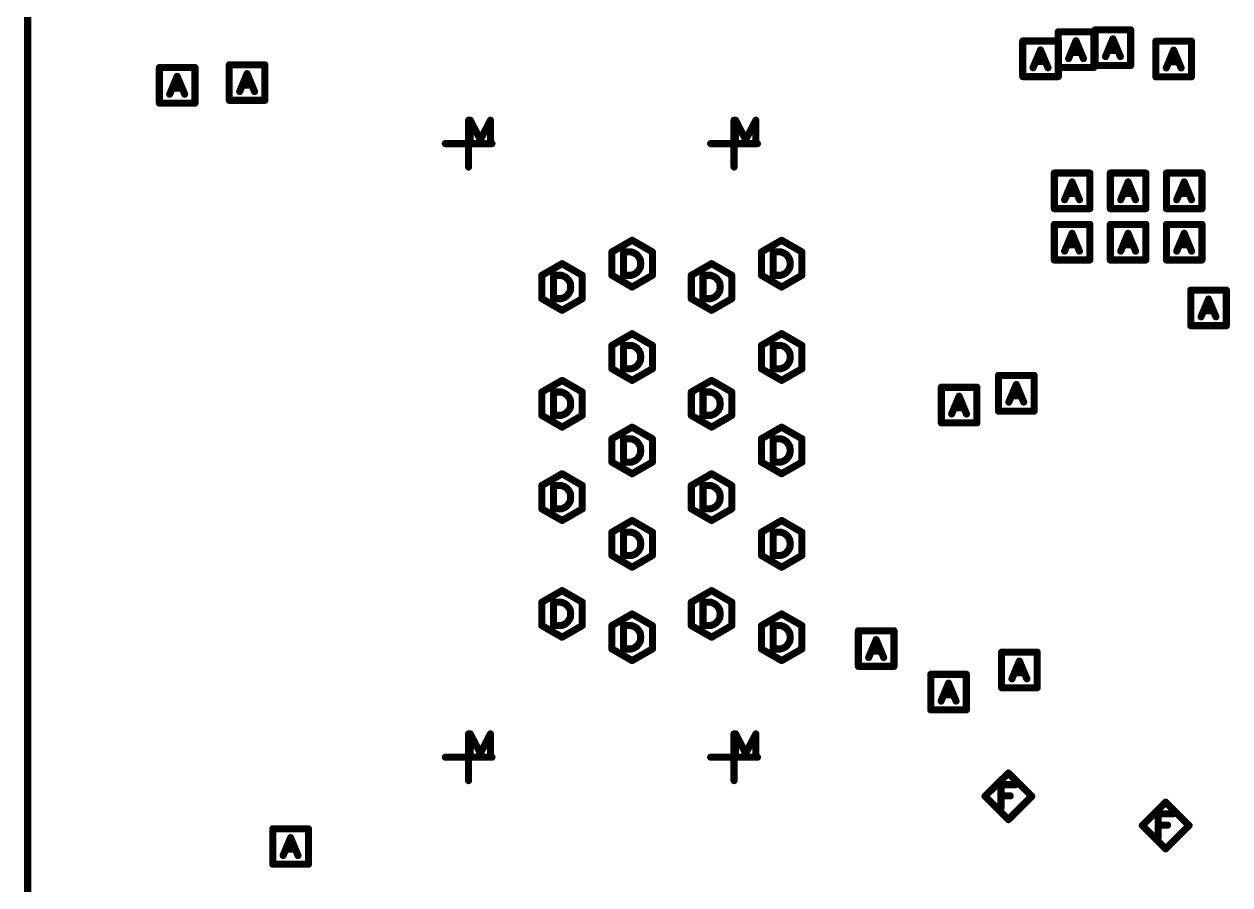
# Model space of a CAD drawing. Extents: x -14.2 to 19.9, y -5.2 to 16.9.
# Drawn here: x -0.003 to 1.013, y 2.695 to 3.421 of the extents above; entities that cross this region are included whole.
import ezdxf

# ---------------------------------------------------------------- set-up
doc = ezdxf.new("R2010")
doc.units = 0
doc.layers.get('0').update_dxf_attribs({"linetype": 'CONTINUOUS'})
doc.layers.add('FAB', color=2, linetype='CONTINUOUS')

# ---------------------------------------------------------------- blocks, each defined once
blk = doc.blocks.new('ROUND_1')
at = {"const_width": 0.003}
blk.add_lwpolyline([(-0.0015, 0, 1), (0.0015, 0, 1)], format="xyb", close=True, dxfattribs=at)

msp = doc.modelspace()

# ---------------------------------------------------------------- linework, layer by layer
at = {"layer": 'FAB', "const_width": 0.006}
for points in [[(0, 5.63), (0, 0)], [(0.8685, 3.3844), (0.8685, 3.4144)], [(0.8685, 3.4144), (0.8985, 3.4144)], [(0.8985, 3.4144), (0.8985, 3.3844)], [(0.8996, 3.3861), (0.8996, 3.4161)], [(0.8996, 3.4161), (0.9296, 3.4161)], [(0.9296, 3.4161), (0.9296, 3.3861)], [(0.8386, 3.3767), (0.8386, 3.4067)], [(0.8386, 3.4067), (0.8686, 3.4067)], [(0.8686, 3.4067), (0.8686, 3.3767)], [(0.8773, 3.3919), (0.8835, 3.4069)], [(0.8835, 3.4069), (0.8898, 3.3919)], [(0.9084, 3.3936), (0.9146, 3.4086)], [(0.9146, 3.4086), (0.9209, 3.3936)], [(0.9508, 3.3765), (0.9508, 3.4066)], [(0.9508, 3.4066), (0.9808, 3.4066)], [(0.9808, 3.4066), (0.9808, 3.3765)], [(0.8473, 3.3842), (0.8536, 3.3992)], [(0.8536, 3.3992), (0.8599, 3.3842)], [(0.8875, 3.3971), (0.8795, 3.3971)], [(0.9186, 3.3988), (0.9106, 3.3988)], [(0.9596, 3.384), (0.9658, 3.399)], [(0.9658, 3.399), (0.9721, 3.384)], [(0.111, 3.3544), (0.111, 3.3843)], [(0.111, 3.3843), (0.141, 3.3843)], [(0.141, 3.3843), (0.141, 3.3544)], [(0.1699, 3.3567), (0.1699, 3.3866)], [(0.1699, 3.3866), (0.1999, 3.3866)], [(0.1999, 3.3866), (0.1999, 3.3567)], [(0.8576, 3.3895), (0.8496, 3.3895)], [(0.8985, 3.3844), (0.8685, 3.3844)], [(0.9296, 3.3861), (0.8996, 3.3861)], [(0.9698, 3.3893), (0.9618, 3.3893)], [(0.1197, 3.3619), (0.126, 3.3769)], [(0.126, 3.3769), (0.1323, 3.3619)], [(0.1787, 3.3641), (0.1849, 3.3792)], [(0.1849, 3.3792), (0.1912, 3.3641)], [(0.8686, 3.3767), (0.8386, 3.3767)], [(0.9808, 3.3765), (0.9508, 3.3765)], [(0.13, 3.3671), (0.122, 3.3671)], [(0.1889, 3.3694), (0.1809, 3.3694)], [(0.141, 3.3544), (0.111, 3.3544)], [(0.1999, 3.3567), (0.1699, 3.3567)], [(0.3716, 3.3005), (0.3716, 3.3399)], [(0.373, 3.3202), (0.373, 3.3399)], [(0.373, 3.3399), (0.3815, 3.3235)], [(0.3815, 3.3235), (0.39, 3.3399)], [(0.39, 3.3399), (0.39, 3.3202)], [(0.5953, 3.3005), (0.5953, 3.3399)], [(0.5966, 3.3202), (0.5966, 3.3399)], [(0.5966, 3.3399), (0.6051, 3.3235)], [(0.6051, 3.3235), (0.6137, 3.3399)], [(0.6137, 3.3399), (0.6137, 3.3202)], [(0.352, 3.3202), (0.3913, 3.3202)], [(0.5756, 3.3202), (0.615, 3.3202)], [(0.8652, 3.2654), (0.8652, 3.2954)], [(0.8652, 3.2954), (0.8952, 3.2954)], [(0.8952, 3.2954), (0.8952, 3.2654)], [(0.9124, 3.2654), (0.9124, 3.2954)], [(0.9124, 3.2954), (0.9424, 3.2954)], [(0.9424, 3.2954), (0.9424, 3.2654)], [(0.9597, 3.2654), (0.9597, 3.2954)], [(0.9597, 3.2954), (0.9897, 3.2954)], [(0.9897, 3.2954), (0.9897, 3.2654)], [(0.8739, 3.2729), (0.8802, 3.2879)], [(0.8802, 3.2879), (0.8864, 3.2729)], [(0.9212, 3.2729), (0.9274, 3.2879)], [(0.9274, 3.2879), (0.9337, 3.2729)], [(0.9684, 3.2729), (0.9747, 3.2879)], [(0.9747, 3.2879), (0.9809, 3.2729)], [(0.8842, 3.2782), (0.8762, 3.2782)], [(0.9314, 3.2782), (0.9234, 3.2782)], [(0.9787, 3.2782), (0.9707, 3.2782)], [(0.8952, 3.2654), (0.8652, 3.2654)], [(0.9424, 3.2654), (0.9124, 3.2654)], [(0.9897, 3.2654), (0.9597, 3.2654)], [(0.8652, 3.2221), (0.8652, 3.2521)], [(0.8652, 3.2521), (0.8952, 3.2521)], [(0.8952, 3.2521), (0.8952, 3.2221)], [(0.9124, 3.2221), (0.9124, 3.2521)], [(0.9124, 3.2521), (0.9424, 3.2521)], [(0.9424, 3.2521), (0.9424, 3.2221)], [(0.9597, 3.2221), (0.9597, 3.2521)], [(0.9597, 3.2521), (0.9897, 3.2521)], [(0.9897, 3.2521), (0.9897, 3.2221)], [(0.4924, 3.2289), (0.5094, 3.2387)], [(0.5094, 3.2387), (0.5265, 3.2289)], [(0.6184, 3.2289), (0.6354, 3.2387)], [(0.6354, 3.2387), (0.6525, 3.2289)], [(0.8739, 3.2296), (0.8802, 3.2446)], [(0.8802, 3.2446), (0.8864, 3.2296)], [(0.9212, 3.2296), (0.9274, 3.2446)], [(0.9274, 3.2446), (0.9337, 3.2296)], [(0.9684, 3.2296), (0.9747, 3.2446)], [(0.9747, 3.2446), (0.9809, 3.2296)], [(0.4924, 3.2092), (0.4924, 3.2289)], [(0.5022, 3.2092), (0.5022, 3.2289)], [(0.5022, 3.2289), (0.5088, 3.2289)], [(0.5088, 3.2289), (0.5114, 3.2279)], [(0.5265, 3.2289), (0.5265, 3.2092)], [(0.6184, 3.2092), (0.6184, 3.2289)], [(0.6282, 3.2092), (0.6282, 3.2289)], [(0.6282, 3.2289), (0.6348, 3.2289)], [(0.6348, 3.2289), (0.6374, 3.2279)], [(0.6525, 3.2289), (0.6525, 3.2092)], [(0.8842, 3.2349), (0.8762, 3.2349)], [(0.9314, 3.2349), (0.9234, 3.2349)], [(0.9787, 3.2349), (0.9707, 3.2349)], [(0.4333, 3.2092), (0.4504, 3.219)], [(0.4504, 3.219), (0.4674, 3.2092)], [(0.5114, 3.2279), (0.5134, 3.2266)], [(0.5134, 3.2266), (0.515, 3.2246)], [(0.515, 3.2246), (0.5163, 3.2223)], [(0.5163, 3.2223), (0.5167, 3.219)], [(0.5167, 3.219), (0.5163, 3.2158)], [(0.5593, 3.2092), (0.5764, 3.219)], [(0.5764, 3.219), (0.5934, 3.2092)], [(0.6374, 3.2279), (0.6394, 3.2266)], [(0.6394, 3.2266), (0.641, 3.2246)], [(0.641, 3.2246), (0.6423, 3.2223)], [(0.6423, 3.2223), (0.6427, 3.219)], [(0.6427, 3.219), (0.6423, 3.2158)], [(0.8952, 3.2221), (0.8652, 3.2221)], [(0.9424, 3.2221), (0.9124, 3.2221)], [(0.9897, 3.2221), (0.9597, 3.2221)], [(0.4333, 3.1895), (0.4333, 3.2092)], [(0.4432, 3.1895), (0.4432, 3.2092)], [(0.4432, 3.2092), (0.4497, 3.2092)], [(0.4497, 3.2092), (0.4524, 3.2082)], [(0.4524, 3.2082), (0.4543, 3.2069)], [(0.4674, 3.2092), (0.4674, 3.1895)], [(0.5094, 3.1993), (0.4924, 3.2092)], [(0.5088, 3.2092), (0.5022, 3.2092)], [(0.5114, 3.2102), (0.5088, 3.2092)], [(0.5265, 3.2092), (0.5094, 3.1993)], [(0.5134, 3.2115), (0.5114, 3.2102)], [(0.515, 3.2135), (0.5134, 3.2115)], [(0.5163, 3.2158), (0.515, 3.2135)], [(0.5593, 3.1895), (0.5593, 3.2092)], [(0.5691, 3.1895), (0.5691, 3.2092)], [(0.5691, 3.2092), (0.5757, 3.2092)], [(0.5757, 3.2092), (0.5783, 3.2082)], [(0.5783, 3.2082), (0.5803, 3.2069)], [(0.5934, 3.2092), (0.5934, 3.1895)], [(0.6354, 3.1993), (0.6184, 3.2092)], [(0.6348, 3.2092), (0.6282, 3.2092)], [(0.6374, 3.2102), (0.6348, 3.2092)], [(0.6525, 3.2092), (0.6354, 3.1993)], [(0.6394, 3.2115), (0.6374, 3.2102)], [(0.641, 3.2135), (0.6394, 3.2115)], [(0.6423, 3.2158), (0.641, 3.2135)], [(0.4543, 3.2069), (0.456, 3.2049)], [(0.456, 3.2049), (0.4573, 3.2026)], [(0.4573, 3.2026), (0.4576, 3.1993)], [(0.4576, 3.1993), (0.4573, 3.1961)], [(0.5803, 3.2069), (0.582, 3.2049)], [(0.582, 3.2049), (0.5833, 3.2026)], [(0.5833, 3.2026), (0.5836, 3.1993)], [(0.5836, 3.1993), (0.5833, 3.1961)], [(0.4504, 3.1797), (0.4333, 3.1895)], [(0.4497, 3.1895), (0.4432, 3.1895)], [(0.4524, 3.1905), (0.4497, 3.1895)], [(0.4674, 3.1895), (0.4504, 3.1797)], [(0.4543, 3.1918), (0.4524, 3.1905)], [(0.456, 3.1938), (0.4543, 3.1918)], [(0.4573, 3.1961), (0.456, 3.1938)], [(0.5764, 3.1797), (0.5593, 3.1895)], [(0.5757, 3.1895), (0.5691, 3.1895)], [(0.5783, 3.1905), (0.5757, 3.1895)], [(0.5934, 3.1895), (0.5764, 3.1797)], [(0.5803, 3.1918), (0.5783, 3.1905)], [(0.582, 3.1938), (0.5803, 3.1918)], [(0.5833, 3.1961), (0.582, 3.1938)], [(0.9802, 3.1667), (0.9802, 3.1967)], [(0.9802, 3.1967), (1.0102, 3.1967)], [(0.9889, 3.1742), (0.9952, 3.1892)], [(0.9952, 3.1892), (1.0014, 3.1742)], [(1.0102, 3.1967), (1.0102, 3.1667)], [(0.9992, 3.1794), (0.9912, 3.1794)], [(0.4924, 3.1501), (0.5094, 3.16)], [(0.5094, 3.16), (0.5265, 3.1501)], [(0.6184, 3.1501), (0.6354, 3.16)], [(0.6354, 3.16), (0.6525, 3.1501)], [(1.0102, 3.1667), (0.9802, 3.1667)], [(0.4924, 3.1304), (0.4924, 3.1501)], [(0.5022, 3.1304), (0.5022, 3.1501)], [(0.5022, 3.1501), (0.5088, 3.1501)], [(0.5088, 3.1501), (0.5114, 3.1492)], [(0.5114, 3.1492), (0.5134, 3.1478)], [(0.5134, 3.1478), (0.515, 3.1459)], [(0.5265, 3.1501), (0.5265, 3.1304)], [(0.6184, 3.1304), (0.6184, 3.1501)], [(0.6282, 3.1304), (0.6282, 3.1501)], [(0.6282, 3.1501), (0.6348, 3.1501)], [(0.6348, 3.1501), (0.6374, 3.1492)], [(0.6374, 3.1492), (0.6394, 3.1478)], [(0.6394, 3.1478), (0.641, 3.1459)], [(0.6525, 3.1501), (0.6525, 3.1304)], [(0.515, 3.1459), (0.5163, 3.1436)], [(0.5163, 3.1436), (0.5167, 3.1403)], [(0.5167, 3.1403), (0.5163, 3.137)], [(0.641, 3.1459), (0.6423, 3.1436)], [(0.6423, 3.1436), (0.6427, 3.1403)], [(0.6427, 3.1403), (0.6423, 3.137)], [(0.5094, 3.1206), (0.4924, 3.1304)], [(0.5088, 3.1304), (0.5022, 3.1304)], [(0.5114, 3.1314), (0.5088, 3.1304)], [(0.5265, 3.1304), (0.5094, 3.1206)], [(0.5134, 3.1327), (0.5114, 3.1314)], [(0.515, 3.1347), (0.5134, 3.1327)], [(0.5163, 3.137), (0.515, 3.1347)], [(0.6354, 3.1206), (0.6184, 3.1304)], [(0.6348, 3.1304), (0.6282, 3.1304)], [(0.6374, 3.1314), (0.6348, 3.1304)], [(0.6525, 3.1304), (0.6354, 3.1206)], [(0.6394, 3.1327), (0.6374, 3.1314)], [(0.641, 3.1347), (0.6394, 3.1327)], [(0.6423, 3.137), (0.641, 3.1347)], [(0.4333, 3.1108), (0.4504, 3.1206)], [(0.4504, 3.1206), (0.4674, 3.1108)], [(0.5593, 3.1108), (0.5764, 3.1206)], [(0.5764, 3.1206), (0.5934, 3.1108)], [(0.8182, 3.0947), (0.8182, 3.1248)], [(0.8182, 3.1248), (0.8482, 3.1248)], [(0.8269, 3.1023), (0.8332, 3.1172)], [(0.8332, 3.1172), (0.8394, 3.1023)], [(0.8482, 3.1248), (0.8482, 3.0947)], [(0.4333, 3.0911), (0.4333, 3.1108)], [(0.4432, 3.0911), (0.4432, 3.1108)], [(0.4432, 3.1108), (0.4497, 3.1108)], [(0.4497, 3.1108), (0.4524, 3.1098)], [(0.4524, 3.1098), (0.4543, 3.1085)], [(0.4543, 3.1085), (0.456, 3.1065)], [(0.4674, 3.1108), (0.4674, 3.0911)], [(0.5593, 3.0911), (0.5593, 3.1108)], [(0.5691, 3.0911), (0.5691, 3.1108)], [(0.5691, 3.1108), (0.5757, 3.1108)], [(0.5757, 3.1108), (0.5783, 3.1098)], [(0.5783, 3.1098), (0.5803, 3.1085)], [(0.5803, 3.1085), (0.582, 3.1065)], [(0.5934, 3.1108), (0.5934, 3.0911)], [(0.77, 3.0848), (0.77, 3.1148)], [(0.77, 3.1148), (0.8, 3.1148)], [(0.7787, 3.0923), (0.785, 3.1073)], [(0.785, 3.1073), (0.7912, 3.0923)], [(0.8, 3.1148), (0.8, 3.0848)], [(0.8372, 3.1075), (0.8292, 3.1075)], [(0.456, 3.1065), (0.4573, 3.1042)], [(0.4573, 3.0976), (0.456, 3.0953)], [(0.4573, 3.1042), (0.4576, 3.1009)], [(0.4576, 3.1009), (0.4573, 3.0976)], [(0.582, 3.1065), (0.5833, 3.1042)], [(0.5833, 3.0976), (0.582, 3.0953)], [(0.5833, 3.1042), (0.5836, 3.1009)], [(0.5836, 3.1009), (0.5833, 3.0976)], [(0.789, 3.0976), (0.781, 3.0976)], [(0.4504, 3.0812), (0.4333, 3.0911)], [(0.4497, 3.0911), (0.4432, 3.0911)], [(0.4524, 3.0921), (0.4497, 3.0911)], [(0.4674, 3.0911), (0.4504, 3.0812)], [(0.4543, 3.0934), (0.4524, 3.0921)], [(0.456, 3.0953), (0.4543, 3.0934)], [(0.5764, 3.0812), (0.5593, 3.0911)], [(0.5757, 3.0911), (0.5691, 3.0911)], [(0.5783, 3.0921), (0.5757, 3.0911)], [(0.5934, 3.0911), (0.5764, 3.0812)], [(0.5803, 3.0934), (0.5783, 3.0921)], [(0.582, 3.0953), (0.5803, 3.0934)], [(0.8482, 3.0947), (0.8182, 3.0947)], [(0.4924, 3.0714), (0.5094, 3.0812)], [(0.5094, 3.0812), (0.5265, 3.0714)], [(0.6184, 3.0714), (0.6354, 3.0812)], [(0.6354, 3.0812), (0.6525, 3.0714)], [(0.8, 3.0848), (0.77, 3.0848)], [(0.4924, 3.0517), (0.4924, 3.0714)], [(0.5022, 3.0517), (0.5022, 3.0714)], [(0.5022, 3.0714), (0.5088, 3.0714)], [(0.5088, 3.0714), (0.5114, 3.0704)], [(0.5114, 3.0704), (0.5134, 3.0691)], [(0.5134, 3.0691), (0.515, 3.0671)], [(0.515, 3.0671), (0.5163, 3.0648)], [(0.5265, 3.0714), (0.5265, 3.0517)], [(0.6184, 3.0517), (0.6184, 3.0714)], [(0.6282, 3.0517), (0.6282, 3.0714)], [(0.6282, 3.0714), (0.6348, 3.0714)], [(0.6348, 3.0714), (0.6374, 3.0704)], [(0.6374, 3.0704), (0.6394, 3.0691)], [(0.6394, 3.0691), (0.641, 3.0671)], [(0.641, 3.0671), (0.6423, 3.0648)], [(0.6525, 3.0714), (0.6525, 3.0517)], [(0.515, 3.056), (0.5134, 3.054)], [(0.5163, 3.0583), (0.515, 3.056)], [(0.5163, 3.0648), (0.5167, 3.0615)], [(0.5167, 3.0615), (0.5163, 3.0583)], [(0.641, 3.056), (0.6394, 3.054)], [(0.6423, 3.0583), (0.641, 3.056)], [(0.6423, 3.0648), (0.6427, 3.0615)], [(0.6427, 3.0615), (0.6423, 3.0583)], [(0.5094, 3.0419), (0.4924, 3.0517)], [(0.5088, 3.0517), (0.5022, 3.0517)], [(0.5114, 3.0527), (0.5088, 3.0517)], [(0.5265, 3.0517), (0.5094, 3.0419)], [(0.5134, 3.054), (0.5114, 3.0527)], [(0.6354, 3.0419), (0.6184, 3.0517)], [(0.6348, 3.0517), (0.6282, 3.0517)], [(0.6374, 3.0527), (0.6348, 3.0517)], [(0.6525, 3.0517), (0.6354, 3.0419)], [(0.6394, 3.054), (0.6374, 3.0527)], [(0.4333, 3.032), (0.4504, 3.0419)], [(0.4504, 3.0419), (0.4674, 3.032)], [(0.5593, 3.032), (0.5764, 3.0419)], [(0.5764, 3.0419), (0.5934, 3.032)], [(0.4333, 3.0123), (0.4333, 3.032)], [(0.4432, 3.0123), (0.4432, 3.032)], [(0.4432, 3.032), (0.4497, 3.032)], [(0.4497, 3.032), (0.4524, 3.031)], [(0.4524, 3.031), (0.4543, 3.0297)], [(0.4543, 3.0297), (0.456, 3.0278)], [(0.456, 3.0278), (0.4573, 3.0255)], [(0.4573, 3.0255), (0.4576, 3.0222)], [(0.4674, 3.032), (0.4674, 3.0123)], [(0.5593, 3.0123), (0.5593, 3.032)], [(0.5691, 3.0123), (0.5691, 3.032)], [(0.5691, 3.032), (0.5757, 3.032)], [(0.5757, 3.032), (0.5783, 3.031)], [(0.5783, 3.031), (0.5803, 3.0297)], [(0.5803, 3.0297), (0.582, 3.0278)], [(0.582, 3.0278), (0.5833, 3.0255)], [(0.5833, 3.0255), (0.5836, 3.0222)], [(0.5934, 3.032), (0.5934, 3.0123)], [(0.456, 3.0166), (0.4543, 3.0146)], [(0.4573, 3.0189), (0.456, 3.0166)], [(0.4576, 3.0222), (0.4573, 3.0189)], [(0.582, 3.0166), (0.5803, 3.0146)], [(0.5833, 3.0189), (0.582, 3.0166)], [(0.5836, 3.0222), (0.5833, 3.0189)], [(0.4504, 3.0025), (0.4333, 3.0123)], [(0.4497, 3.0123), (0.4432, 3.0123)], [(0.4524, 3.0133), (0.4497, 3.0123)], [(0.4674, 3.0123), (0.4504, 3.0025)], [(0.4543, 3.0146), (0.4524, 3.0133)], [(0.5764, 3.0025), (0.5593, 3.0123)], [(0.5757, 3.0123), (0.5691, 3.0123)], [(0.5783, 3.0133), (0.5757, 3.0123)], [(0.5934, 3.0123), (0.5764, 3.0025)], [(0.5803, 3.0146), (0.5783, 3.0133)], [(0.4924, 2.9926), (0.5094, 3.0025)], [(0.5094, 3.0025), (0.5265, 2.9926)], [(0.6184, 2.9926), (0.6354, 3.0025)], [(0.6354, 3.0025), (0.6525, 2.9926)], [(0.4924, 2.973), (0.4924, 2.9926)], [(0.5022, 2.973), (0.5022, 2.9927)], [(0.5022, 2.9927), (0.5088, 2.9927)], [(0.5088, 2.9927), (0.5114, 2.9917)], [(0.5114, 2.9917), (0.5134, 2.9904)], [(0.5134, 2.9904), (0.515, 2.9884)], [(0.515, 2.9884), (0.5163, 2.9861)], [(0.5163, 2.9861), (0.5167, 2.9828)], [(0.5265, 2.9926), (0.5265, 2.973)], [(0.6184, 2.973), (0.6184, 2.9926)], [(0.6282, 2.973), (0.6282, 2.9927)], [(0.6282, 2.9927), (0.6348, 2.9927)], [(0.6348, 2.9927), (0.6374, 2.9917)], [(0.6374, 2.9917), (0.6394, 2.9904)], [(0.6394, 2.9904), (0.641, 2.9884)], [(0.641, 2.9884), (0.6423, 2.9861)], [(0.6423, 2.9861), (0.6427, 2.9828)], [(0.6525, 2.9926), (0.6525, 2.973)], [(0.5134, 2.9753), (0.5114, 2.9739)], [(0.515, 2.9772), (0.5134, 2.9753)], [(0.5163, 2.9795), (0.515, 2.9772)], [(0.5167, 2.9828), (0.5163, 2.9795)], [(0.6394, 2.9753), (0.6374, 2.9739)], [(0.641, 2.9772), (0.6394, 2.9753)], [(0.6423, 2.9795), (0.641, 2.9772)], [(0.6427, 2.9828), (0.6423, 2.9795)], [(0.5094, 2.9631), (0.4924, 2.973)], [(0.5088, 2.973), (0.5022, 2.973)], [(0.5114, 2.9739), (0.5088, 2.973)], [(0.5265, 2.973), (0.5094, 2.9631)], [(0.6354, 2.9631), (0.6184, 2.973)], [(0.6348, 2.973), (0.6282, 2.973)], [(0.6374, 2.9739), (0.6348, 2.973)], [(0.6525, 2.973), (0.6354, 2.9631)], [(0.4333, 2.9336), (0.4504, 2.9434)], [(0.4504, 2.9434), (0.4674, 2.9336)], [(0.5593, 2.9336), (0.5764, 2.9434)], [(0.5764, 2.9434), (0.5934, 2.9336)], [(0.4333, 2.9139), (0.4333, 2.9336)], [(0.4432, 2.9139), (0.4432, 2.9336)], [(0.4432, 2.9336), (0.4497, 2.9336)], [(0.4497, 2.9336), (0.4524, 2.9326)], [(0.4524, 2.9326), (0.4543, 2.9313)], [(0.4543, 2.9313), (0.456, 2.9293)], [(0.456, 2.9293), (0.4573, 2.927)], [(0.4573, 2.927), (0.4576, 2.9238)], [(0.4576, 2.9238), (0.4573, 2.9205)], [(0.4674, 2.9336), (0.4674, 2.9139)], [(0.4924, 2.9139), (0.5094, 2.9237)], [(0.5094, 2.9237), (0.5265, 2.9139)], [(0.5593, 2.9139), (0.5593, 2.9336)], [(0.5691, 2.9139), (0.5691, 2.9336)], [(0.5691, 2.9336), (0.5757, 2.9336)], [(0.5757, 2.9336), (0.5783, 2.9326)], [(0.5783, 2.9326), (0.5803, 2.9313)], [(0.5803, 2.9313), (0.582, 2.9293)], [(0.582, 2.9293), (0.5833, 2.927)], [(0.5833, 2.927), (0.5836, 2.9238)], [(0.5836, 2.9238), (0.5833, 2.9205)], [(0.5934, 2.9336), (0.5934, 2.9139)], [(0.6184, 2.9139), (0.6354, 2.9237)], [(0.6354, 2.9237), (0.6525, 2.9139)], [(0.4504, 2.9041), (0.4333, 2.9139)], [(0.4497, 2.9139), (0.4432, 2.9139)], [(0.4524, 2.9149), (0.4497, 2.9139)], [(0.4674, 2.9139), (0.4504, 2.9041)], [(0.4543, 2.9162), (0.4524, 2.9149)], [(0.456, 2.9182), (0.4543, 2.9162)], [(0.4573, 2.9205), (0.456, 2.9182)], [(0.4924, 2.8942), (0.4924, 2.9139)], [(0.5022, 2.8942), (0.5022, 2.9139)], [(0.5022, 2.9139), (0.5088, 2.9139)], [(0.5088, 2.9139), (0.5114, 2.9129)], [(0.5265, 2.9139), (0.5265, 2.8942)], [(0.5764, 2.9041), (0.5593, 2.9139)], [(0.5757, 2.9139), (0.5691, 2.9139)], [(0.5783, 2.9149), (0.5757, 2.9139)], [(0.5934, 2.9139), (0.5764, 2.9041)], [(0.5803, 2.9162), (0.5783, 2.9149)], [(0.582, 2.9182), (0.5803, 2.9162)], [(0.5833, 2.9205), (0.582, 2.9182)], [(0.6184, 2.8942), (0.6184, 2.9139)], [(0.6282, 2.8942), (0.6282, 2.9139)], [(0.6282, 2.9139), (0.6348, 2.9139)], [(0.6348, 2.9139), (0.6374, 2.9129)], [(0.6525, 2.9139), (0.6525, 2.8942)], [(0.5114, 2.9129), (0.5134, 2.9116)], [(0.5134, 2.9116), (0.515, 2.9097)], [(0.515, 2.9097), (0.5163, 2.9074)], [(0.5163, 2.9074), (0.5167, 2.9041)], [(0.5167, 2.9041), (0.5163, 2.9008)], [(0.6374, 2.9129), (0.6394, 2.9116)], [(0.6394, 2.9116), (0.641, 2.9097)], [(0.641, 2.9097), (0.6423, 2.9074)], [(0.6423, 2.9074), (0.6427, 2.9041)], [(0.6427, 2.9041), (0.6423, 2.9008)], [(0.7001, 2.8795), (0.7001, 2.9095)], [(0.7001, 2.9095), (0.7301, 2.9095)], [(0.7301, 2.9095), (0.7301, 2.8795)], [(0.5094, 2.8844), (0.4924, 2.8942)], [(0.5088, 2.8942), (0.5022, 2.8942)], [(0.5114, 2.8952), (0.5088, 2.8942)], [(0.5265, 2.8942), (0.5094, 2.8844)], [(0.5134, 2.8965), (0.5114, 2.8952)], [(0.515, 2.8985), (0.5134, 2.8965)], [(0.5163, 2.9008), (0.515, 2.8985)], [(0.6354, 2.8844), (0.6184, 2.8942)], [(0.6348, 2.8942), (0.6282, 2.8942)], [(0.6374, 2.8952), (0.6348, 2.8942)], [(0.6525, 2.8942), (0.6354, 2.8844)], [(0.6394, 2.8965), (0.6374, 2.8952)], [(0.641, 2.8985), (0.6394, 2.8965)], [(0.6423, 2.9008), (0.641, 2.8985)], [(0.7088, 2.887), (0.7151, 2.902)], [(0.7151, 2.902), (0.7214, 2.887)], [(0.7191, 2.8923), (0.7111, 2.8923)], [(0.8208, 2.8615), (0.8208, 2.8915)], [(0.8208, 2.8915), (0.8508, 2.8915)], [(0.8295, 2.869), (0.8358, 2.884)], [(0.8358, 2.884), (0.8421, 2.869)], [(0.8508, 2.8915), (0.8508, 2.8615)], [(0.7301, 2.8795), (0.7001, 2.8795)], [(0.7611, 2.8428), (0.7611, 2.8728)], [(0.7611, 2.8728), (0.7911, 2.8728)], [(0.7911, 2.8728), (0.7911, 2.8428)], [(0.8398, 2.8742), (0.8318, 2.8742)], [(0.7698, 2.8503), (0.7761, 2.8653)], [(0.7761, 2.8653), (0.7824, 2.8503)], [(0.7801, 2.8556), (0.7721, 2.8556)], [(0.8508, 2.8615), (0.8208, 2.8615)], [(0.7911, 2.8428), (0.7611, 2.8428)], [(0.3716, 2.7832), (0.3716, 2.8226)], [(0.373, 2.8029), (0.373, 2.8226)], [(0.373, 2.8226), (0.3815, 2.8062)], [(0.3815, 2.8062), (0.39, 2.8226)], [(0.39, 2.8226), (0.39, 2.8029)], [(0.5953, 2.7832), (0.5953, 2.8226)], [(0.5966, 2.8029), (0.5966, 2.8226)], [(0.5966, 2.8226), (0.6051, 2.8062)], [(0.6051, 2.8062), (0.6137, 2.8226)], [(0.6137, 2.8226), (0.6137, 2.8029)], [(0.352, 2.8029), (0.3913, 2.8029)], [(0.5756, 2.8029), (0.615, 2.8029)], [(0.8068, 2.77), (0.8265, 2.7896)], [(0.8265, 2.7896), (0.8462, 2.77)], [(0.8203, 2.7601), (0.8203, 2.7798)], [(0.8203, 2.7798), (0.8327, 2.7798)], [(0.8265, 2.7503), (0.8068, 2.77)], [(0.8281, 2.7703), (0.8203, 2.7703)], [(0.8462, 2.77), (0.8265, 2.7503)], [(0.9394, 2.7454), (0.9591, 2.7651)], [(0.9591, 2.7651), (0.9788, 2.7454)], [(0.9528, 2.7355), (0.9528, 2.7552)], [(0.9528, 2.7552), (0.9653, 2.7552)], [(0.2066, 2.7127), (0.2066, 2.7426)], [(0.2066, 2.7426), (0.2366, 2.7426)], [(0.2366, 2.7426), (0.2366, 2.7127)], [(0.9591, 2.7257), (0.9394, 2.7454)], [(0.9607, 2.7457), (0.9528, 2.7457)], [(0.9788, 2.7454), (0.9591, 2.7257)], [(0.2153, 2.7201), (0.2216, 2.7351)], [(0.2216, 2.7351), (0.2278, 2.7201)], [(0.2256, 2.7254), (0.2176, 2.7254)], [(0.2366, 2.7127), (0.2066, 2.7127)]]:
    msp.add_lwpolyline(points, dxfattribs=at)

# ---------------------------------------------------------------- block references
at = {"layer": 'FAB'}
for p in [(0.8685, 3.4144), (0.8685, 3.4144), (0.8985, 3.4144), (0.8985, 3.4144), (0.8996, 3.4161), (0.8996, 3.4161), (0.9296, 3.4161), (0.9296, 3.4161), (0.8386, 3.4067), (0.8386, 3.4067), (0.8686, 3.4067), (0.8686, 3.4067), (0.8835, 3.4069), (0.8835, 3.4069), (0.9146, 3.4086), (0.9146, 3.4086), (0.9508, 3.4066), (0.9508, 3.4066), (0.9808, 3.4066), (0.9808, 3.4066), (0.8536, 3.3992), (0.8536, 3.3992), (0.8773, 3.3919), (0.8795, 3.3971), (0.8875, 3.3971), (0.8898, 3.3919), (0.9084, 3.3936), (0.9106, 3.3988), (0.9186, 3.3988), (0.9209, 3.3936), (0.9658, 3.399), (0.9658, 3.399), (0.111, 3.3843), (0.111, 3.3843), (0.141, 3.3843), (0.141, 3.3843), (0.1699, 3.3866), (0.1699, 3.3866), (0.1999, 3.3866), (0.1999, 3.3866), (0.8473, 3.3842), (0.8496, 3.3895), (0.8576, 3.3895), (0.8599, 3.3842), (0.8685, 3.3844), (0.8685, 3.3844), (0.8985, 3.3844), (0.8985, 3.3844), (0.8996, 3.3861), (0.8996, 3.3861), (0.9296, 3.3861), (0.9296, 3.3861), (0.9596, 3.384), (0.9618, 3.3893), (0.9698, 3.3893), (0.9721, 3.384), (0.126, 3.3769), (0.126, 3.3769), (0.1849, 3.3792), (0.1849, 3.3792), (0.8386, 3.3767), (0.8386, 3.3767), (0.8686, 3.3767), (0.8686, 3.3767), (0.9508, 3.3765), (0.9508, 3.3765), (0.9808, 3.3765), (0.9808, 3.3765), (0.1197, 3.3619), (0.122, 3.3671), (0.13, 3.3671), (0.1323, 3.3619), (0.1787, 3.3641), (0.1809, 3.3694), (0.1889, 3.3694), (0.1912, 3.3641), (0.111, 3.3544), (0.111, 3.3544), (0.141, 3.3544), (0.141, 3.3544), (0.1699, 3.3567), (0.1699, 3.3567), (0.1999, 3.3567), (0.1999, 3.3567), (0.3716, 3.3399), (0.373, 3.3399), (0.373, 3.3399), (0.39, 3.3399), (0.39, 3.3399), (0.5953, 3.3399), (0.5966, 3.3399), (0.5966, 3.3399), (0.6137, 3.3399), (0.6137, 3.3399), (0.352, 3.3202), (0.373, 3.3202), (0.3815, 3.3235), (0.3815, 3.3235), (0.39, 3.3202), (0.3913, 3.3202), (0.5756, 3.3202), (0.5966, 3.3202), (0.6051, 3.3235), (0.6051, 3.3235), (0.6137, 3.3202), (0.615, 3.3202), (0.3716, 3.3005), (0.5953, 3.3005), (0.8652, 3.2954), (0.8652, 3.2954), (0.8952, 3.2954), (0.8952, 3.2954), (0.9124, 3.2954), (0.9124, 3.2954), (0.9424, 3.2954), (0.9424, 3.2954), (0.9597, 3.2954), (0.9597, 3.2954), (0.9897, 3.2954), (0.9897, 3.2954), (0.8802, 3.2879), (0.8802, 3.2879), (0.9274, 3.2879), (0.9274, 3.2879), (0.9747, 3.2879), (0.9747, 3.2879), (0.8739, 3.2729), (0.8762, 3.2782), (0.8842, 3.2782), (0.8864, 3.2729), (0.9212, 3.2729), (0.9234, 3.2782), (0.9314, 3.2782), (0.9337, 3.2729), (0.9684, 3.2729), (0.9707, 3.2782), (0.9787, 3.2782), (0.9809, 3.2729), (0.8652, 3.2654), (0.8652, 3.2654), (0.8952, 3.2654), (0.8952, 3.2654), (0.9124, 3.2654), (0.9124, 3.2654), (0.9424, 3.2654), (0.9424, 3.2654), (0.9597, 3.2654), (0.9597, 3.2654), (0.9897, 3.2654), (0.9897, 3.2654), (0.8652, 3.2521), (0.8652, 3.2521), (0.8952, 3.2521), (0.8952, 3.2521), (0.9124, 3.2521), (0.9124, 3.2521), (0.9424, 3.2521), (0.9424, 3.2521), (0.9597, 3.2521), (0.9597, 3.2521), (0.9897, 3.2521), (0.9897, 3.2521), (0.5094, 3.2387), (0.5094, 3.2387), (0.6354, 3.2387), (0.6354, 3.2387), (0.8802, 3.2446), (0.8802, 3.2446), (0.9274, 3.2446), (0.9274, 3.2446), (0.9747, 3.2446), (0.9747, 3.2446), (0.4924, 3.2289), (0.4924, 3.2289), (0.5022, 3.2289), (0.5022, 3.2289), (0.5088, 3.2289), (0.5088, 3.2289), (0.5265, 3.2289), (0.5265, 3.2289), (0.6184, 3.2289), (0.6184, 3.2289), (0.6282, 3.2289), (0.6282, 3.2289), (0.6348, 3.2289), (0.6348, 3.2289), (0.6525, 3.2289), (0.6525, 3.2289), (0.8739, 3.2296), (0.8762, 3.2349), (0.8842, 3.2349), (0.8864, 3.2296), (0.9212, 3.2296), (0.9234, 3.2349), (0.9314, 3.2349), (0.9337, 3.2296), (0.9684, 3.2296), (0.9707, 3.2349), (0.9787, 3.2349), (0.9809, 3.2296), (0.4504, 3.219), (0.4504, 3.219), (0.5114, 3.2279), (0.5114, 3.2279), (0.5134, 3.2266), (0.5134, 3.2266), (0.515, 3.2246), (0.515, 3.2246), (0.5163, 3.2223), (0.5163, 3.2223), (0.5167, 3.219), (0.5167, 3.219), (0.5764, 3.219), (0.5764, 3.219), (0.6374, 3.2279), (0.6374, 3.2279), (0.6394, 3.2266), (0.6394, 3.2266), (0.641, 3.2246), (0.641, 3.2246), (0.6423, 3.2223), (0.6423, 3.2223), (0.6427, 3.219), (0.6427, 3.219), (0.8652, 3.2221), (0.8652, 3.2221), (0.8952, 3.2221), (0.8952, 3.2221), (0.9124, 3.2221), (0.9124, 3.2221), (0.9424, 3.2221), (0.9424, 3.2221), (0.9597, 3.2221), (0.9597, 3.2221), (0.9897, 3.2221), (0.9897, 3.2221), (0.4333, 3.2092), (0.4333, 3.2092), (0.4432, 3.2092), (0.4432, 3.2092), (0.4497, 3.2092), (0.4497, 3.2092), (0.4524, 3.2082), (0.4524, 3.2082), (0.4674, 3.2092), (0.4674, 3.2092), (0.4924, 3.2092), (0.4924, 3.2092), (0.5022, 3.2092), (0.5022, 3.2092), (0.5088, 3.2092), (0.5088, 3.2092), (0.5114, 3.2102), (0.5114, 3.2102), (0.5134, 3.2115), (0.5134, 3.2115), (0.515, 3.2135), (0.515, 3.2135), (0.5163, 3.2158), (0.5163, 3.2158), (0.5265, 3.2092), (0.5265, 3.2092), (0.5593, 3.2092), (0.5593, 3.2092), (0.5691, 3.2092), (0.5691, 3.2092), (0.5757, 3.2092), (0.5757, 3.2092), (0.5783, 3.2082), (0.5783, 3.2082), (0.5934, 3.2092), (0.5934, 3.2092), (0.6184, 3.2092), (0.6184, 3.2092), (0.6282, 3.2092), (0.6282, 3.2092), (0.6348, 3.2092), (0.6348, 3.2092), (0.6374, 3.2102), (0.6374, 3.2102), (0.6394, 3.2115), (0.6394, 3.2115), (0.641, 3.2135), (0.641, 3.2135), (0.6423, 3.2158), (0.6423, 3.2158), (0.6525, 3.2092), (0.6525, 3.2092), (0.4543, 3.2069), (0.4543, 3.2069), (0.456, 3.2049), (0.456, 3.2049), (0.4573, 3.2026), (0.4573, 3.2026), (0.4576, 3.1993), (0.4576, 3.1993), (0.5094, 3.1993), (0.5094, 3.1993), (0.5803, 3.2069), (0.5803, 3.2069), (0.582, 3.2049), (0.582, 3.2049), (0.5833, 3.2026), (0.5833, 3.2026), (0.5836, 3.1993), (0.5836, 3.1993), (0.6354, 3.1993), (0.6354, 3.1993), (0.4333, 3.1895), (0.4333, 3.1895), (0.4432, 3.1895), (0.4432, 3.1895), (0.4497, 3.1895), (0.4497, 3.1895), (0.4524, 3.1905), (0.4524, 3.1905), (0.4543, 3.1918), (0.4543, 3.1918), (0.456, 3.1938), (0.456, 3.1938), (0.4573, 3.1961), (0.4573, 3.1961), (0.4674, 3.1895), (0.4674, 3.1895), (0.5593, 3.1895), (0.5593, 3.1895), (0.5691, 3.1895), (0.5691, 3.1895), (0.5757, 3.1895), (0.5757, 3.1895), (0.5783, 3.1905), (0.5783, 3.1905), (0.5803, 3.1918), (0.5803, 3.1918), (0.582, 3.1938), (0.582, 3.1938), (0.5833, 3.1961), (0.5833, 3.1961), (0.5934, 3.1895), (0.5934, 3.1895), (0.9802, 3.1967), (0.9802, 3.1967), (0.9952, 3.1892), (0.9952, 3.1892), (1.0102, 3.1967), (1.0102, 3.1967), (0.4504, 3.1797), (0.4504, 3.1797), (0.5764, 3.1797), (0.5764, 3.1797), (0.9912, 3.1794), (0.9992, 3.1794), (0.9889, 3.1742), (1.0014, 3.1742), (0.5094, 3.16), (0.5094, 3.16), (0.6354, 3.16), (0.6354, 3.16), (0.9802, 3.1667), (0.9802, 3.1667), (1.0102, 3.1667), (1.0102, 3.1667), (0.4924, 3.1501), (0.4924, 3.1501), (0.5022, 3.1501), (0.5022, 3.1501), (0.5088, 3.1501), (0.5088, 3.1501), (0.5114, 3.1492), (0.5114, 3.1492), (0.5134, 3.1478), (0.5134, 3.1478), (0.5265, 3.1501), (0.5265, 3.1501), (0.6184, 3.1501), (0.6184, 3.1501), (0.6282, 3.1501), (0.6282, 3.1501), (0.6348, 3.1501), (0.6348, 3.1501), (0.6374, 3.1492), (0.6374, 3.1492), (0.6394, 3.1478), (0.6394, 3.1478), (0.6525, 3.1501), (0.6525, 3.1501), (0.515, 3.1459), (0.515, 3.1459), (0.5163, 3.1436), (0.5163, 3.1436), (0.5167, 3.1403), (0.5167, 3.1403), (0.641, 3.1459), (0.641, 3.1459), (0.6423, 3.1436), (0.6423, 3.1436), (0.6427, 3.1403), (0.6427, 3.1403), (0.4924, 3.1304), (0.4924, 3.1304), (0.5022, 3.1304), (0.5022, 3.1304), (0.5088, 3.1304), (0.5088, 3.1304), (0.5114, 3.1314), (0.5114, 3.1314), (0.5134, 3.1327), (0.5134, 3.1327), (0.515, 3.1347), (0.515, 3.1347), (0.5163, 3.137), (0.5163, 3.137), (0.5265, 3.1304), (0.5265, 3.1304), (0.6184, 3.1304), (0.6184, 3.1304), (0.6282, 3.1304), (0.6282, 3.1304), (0.6348, 3.1304), (0.6348, 3.1304), (0.6374, 3.1314), (0.6374, 3.1314), (0.6394, 3.1327), (0.6394, 3.1327), (0.641, 3.1347), (0.641, 3.1347), (0.6423, 3.137), (0.6423, 3.137), (0.6525, 3.1304), (0.6525, 3.1304), (0.4504, 3.1206), (0.4504, 3.1206), (0.5094, 3.1206), (0.5094, 3.1206), (0.5764, 3.1206), (0.5764, 3.1206), (0.6354, 3.1206), (0.6354, 3.1206), (0.8182, 3.1248), (0.8182, 3.1248), (0.8332, 3.1172), (0.8332, 3.1172), (0.8482, 3.1248), (0.8482, 3.1248), (0.4333, 3.1108), (0.4333, 3.1108), (0.4432, 3.1108), (0.4432, 3.1108), (0.4497, 3.1108), (0.4497, 3.1108), (0.4524, 3.1098), (0.4524, 3.1098), (0.4543, 3.1085), (0.4543, 3.1085), (0.4674, 3.1108), (0.4674, 3.1108), (0.5593, 3.1108), (0.5593, 3.1108), (0.5691, 3.1108), (0.5691, 3.1108), (0.5757, 3.1108), (0.5757, 3.1108), (0.5783, 3.1098), (0.5783, 3.1098), (0.5803, 3.1085), (0.5803, 3.1085), (0.5934, 3.1108), (0.5934, 3.1108), (0.77, 3.1148), (0.77, 3.1148), (0.785, 3.1073), (0.785, 3.1073), (0.8, 3.1148), (0.8, 3.1148), (0.8292, 3.1075), (0.8372, 3.1075), (0.456, 3.1065), (0.456, 3.1065), (0.4573, 3.1042), (0.4573, 3.1042), (0.4573, 3.0976), (0.4573, 3.0976), (0.4576, 3.1009), (0.4576, 3.1009), (0.582, 3.1065), (0.582, 3.1065), (0.5833, 3.1042), (0.5833, 3.1042), (0.5833, 3.0976), (0.5833, 3.0976), (0.5836, 3.1009), (0.5836, 3.1009), (0.781, 3.0976), (0.789, 3.0976), (0.8269, 3.1023), (0.8394, 3.1023), (0.4333, 3.0911), (0.4333, 3.0911), (0.4432, 3.0911), (0.4432, 3.0911), (0.4497, 3.0911), (0.4497, 3.0911), (0.4524, 3.0921), (0.4524, 3.0921), (0.4543, 3.0934), (0.4543, 3.0934), (0.456, 3.0953), (0.456, 3.0953), (0.4674, 3.0911), (0.4674, 3.0911), (0.5593, 3.0911), (0.5593, 3.0911), (0.5691, 3.0911), (0.5691, 3.0911), (0.5757, 3.0911), (0.5757, 3.0911), (0.5783, 3.0921), (0.5783, 3.0921), (0.5803, 3.0934), (0.5803, 3.0934), (0.582, 3.0953), (0.582, 3.0953), (0.5934, 3.0911), (0.5934, 3.0911), (0.7787, 3.0923), (0.7912, 3.0923), (0.8182, 3.0947), (0.8182, 3.0947), (0.8482, 3.0947), (0.8482, 3.0947), (0.4504, 3.0812), (0.4504, 3.0812), (0.5094, 3.0812), (0.5094, 3.0812), (0.5764, 3.0812), (0.5764, 3.0812), (0.6354, 3.0812), (0.6354, 3.0812), (0.77, 3.0848), (0.77, 3.0848), (0.8, 3.0848), (0.8, 3.0848), (0.4924, 3.0714), (0.4924, 3.0714), (0.5022, 3.0714), (0.5022, 3.0714), (0.5088, 3.0714), (0.5088, 3.0714), (0.5114, 3.0704), (0.5114, 3.0704), (0.5134, 3.0691), (0.5134, 3.0691), (0.515, 3.0671), (0.515, 3.0671), (0.5265, 3.0714), (0.5265, 3.0714), (0.6184, 3.0714), (0.6184, 3.0714), (0.6282, 3.0714), (0.6282, 3.0714), (0.6348, 3.0714), (0.6348, 3.0714), (0.6374, 3.0704), (0.6374, 3.0704), (0.6394, 3.0691), (0.6394, 3.0691), (0.641, 3.0671), (0.641, 3.0671), (0.6525, 3.0714), (0.6525, 3.0714), (0.515, 3.056), (0.515, 3.056), (0.5163, 3.0648), (0.5163, 3.0648), (0.5163, 3.0583), (0.5163, 3.0583), (0.5167, 3.0615), (0.5167, 3.0615), (0.641, 3.056), (0.641, 3.056), (0.6423, 3.0648), (0.6423, 3.0648), (0.6423, 3.0583), (0.6423, 3.0583), (0.6427, 3.0615), (0.6427, 3.0615), (0.4924, 3.0517), (0.4924, 3.0517), (0.5022, 3.0517), (0.5022, 3.0517), (0.5088, 3.0517), (0.5088, 3.0517), (0.5114, 3.0527), (0.5114, 3.0527), (0.5134, 3.054), (0.5134, 3.054), (0.5265, 3.0517), (0.5265, 3.0517), (0.6184, 3.0517), (0.6184, 3.0517), (0.6282, 3.0517), (0.6282, 3.0517), (0.6348, 3.0517), (0.6348, 3.0517), (0.6374, 3.0527), (0.6374, 3.0527), (0.6394, 3.054), (0.6394, 3.054), (0.6525, 3.0517), (0.6525, 3.0517), (0.4504, 3.0419), (0.4504, 3.0419), (0.5094, 3.0419), (0.5094, 3.0419), (0.5764, 3.0419), (0.5764, 3.0419), (0.6354, 3.0419), (0.6354, 3.0419), (0.4333, 3.032), (0.4333, 3.032), (0.4432, 3.032), (0.4432, 3.032), (0.4497, 3.032), (0.4497, 3.032), (0.4524, 3.031), (0.4524, 3.031), (0.4543, 3.0297), (0.4543, 3.0297), (0.456, 3.0278), (0.456, 3.0278), (0.4573, 3.0255), (0.4573, 3.0255), (0.4674, 3.032), (0.4674, 3.032), (0.5593, 3.032), (0.5593, 3.032), (0.5691, 3.032), (0.5691, 3.032), (0.5757, 3.032), (0.5757, 3.032), (0.5783, 3.031), (0.5783, 3.031), (0.5803, 3.0297), (0.5803, 3.0297), (0.582, 3.0278), (0.582, 3.0278), (0.5833, 3.0255), (0.5833, 3.0255), (0.5934, 3.032), (0.5934, 3.032), (0.456, 3.0166), (0.456, 3.0166), (0.4573, 3.0189), (0.4573, 3.0189), (0.4576, 3.0222), (0.4576, 3.0222), (0.582, 3.0166), (0.582, 3.0166), (0.5833, 3.0189), (0.5833, 3.0189), (0.5836, 3.0222), (0.5836, 3.0222), (0.4333, 3.0123), (0.4333, 3.0123), (0.4432, 3.0123), (0.4432, 3.0123), (0.4497, 3.0123), (0.4497, 3.0123), (0.4524, 3.0133), (0.4524, 3.0133), (0.4543, 3.0146), (0.4543, 3.0146), (0.4674, 3.0123), (0.4674, 3.0123), (0.5593, 3.0123), (0.5593, 3.0123), (0.5691, 3.0123), (0.5691, 3.0123), (0.5757, 3.0123), (0.5757, 3.0123), (0.5783, 3.0133), (0.5783, 3.0133), (0.5803, 3.0146), (0.5803, 3.0146), (0.5934, 3.0123), (0.5934, 3.0123), (0.4504, 3.0025), (0.4504, 3.0025), (0.5094, 3.0025), (0.5094, 3.0025), (0.5764, 3.0025), (0.5764, 3.0025), (0.6354, 3.0025), (0.6354, 3.0025), (0.4924, 2.9926), (0.4924, 2.9926), (0.5022, 2.9927), (0.5022, 2.9927), (0.5088, 2.9927), (0.5088, 2.9927), (0.5114, 2.9917), (0.5114, 2.9917), (0.5134, 2.9904), (0.5134, 2.9904), (0.515, 2.9884), (0.515, 2.9884), (0.5163, 2.9861), (0.5163, 2.9861), (0.5265, 2.9926), (0.5265, 2.9926), (0.6184, 2.9926), (0.6184, 2.9926), (0.6282, 2.9927), (0.6282, 2.9927), (0.6348, 2.9927), (0.6348, 2.9927), (0.6374, 2.9917), (0.6374, 2.9917), (0.6394, 2.9904), (0.6394, 2.9904), (0.641, 2.9884), (0.641, 2.9884), (0.6423, 2.9861), (0.6423, 2.9861), (0.6525, 2.9926), (0.6525, 2.9926), (0.5134, 2.9753), (0.5134, 2.9753), (0.515, 2.9772), (0.515, 2.9772), (0.5163, 2.9795), (0.5163, 2.9795), (0.5167, 2.9828), (0.5167, 2.9828), (0.6394, 2.9753), (0.6394, 2.9753), (0.641, 2.9772), (0.641, 2.9772), (0.6423, 2.9795), (0.6423, 2.9795), (0.6427, 2.9828), (0.6427, 2.9828), (0.4924, 2.973), (0.4924, 2.973), (0.5022, 2.973), (0.5022, 2.973), (0.5088, 2.973), (0.5088, 2.973), (0.5114, 2.9739), (0.5114, 2.9739), (0.5265, 2.973), (0.5265, 2.973), (0.6184, 2.973), (0.6184, 2.973), (0.6282, 2.973), (0.6282, 2.973), (0.6348, 2.973), (0.6348, 2.973), (0.6374, 2.9739), (0.6374, 2.9739), (0.6525, 2.973), (0.6525, 2.973), (0.5094, 2.9631), (0.5094, 2.9631), (0.6354, 2.9631), (0.6354, 2.9631), (0.4504, 2.9434), (0.4504, 2.9434), (0.5764, 2.9434), (0.5764, 2.9434), (0.4333, 2.9336), (0.4333, 2.9336), (0.4432, 2.9336), (0.4432, 2.9336), (0.4497, 2.9336), (0.4497, 2.9336), (0.4524, 2.9326), (0.4524, 2.9326), (0.4543, 2.9313), (0.4543, 2.9313), (0.456, 2.9293), (0.456, 2.9293), (0.4573, 2.927), (0.4573, 2.927), (0.4576, 2.9238), (0.4576, 2.9238), (0.4674, 2.9336), (0.4674, 2.9336), (0.5094, 2.9237), (0.5094, 2.9237), (0.5593, 2.9336), (0.5593, 2.9336), (0.5691, 2.9336), (0.5691, 2.9336), (0.5757, 2.9336), (0.5757, 2.9336), (0.5783, 2.9326), (0.5783, 2.9326), (0.5803, 2.9313), (0.5803, 2.9313), (0.582, 2.9293), (0.582, 2.9293), (0.5833, 2.927), (0.5833, 2.927), (0.5836, 2.9238), (0.5836, 2.9238), (0.5934, 2.9336), (0.5934, 2.9336), (0.6354, 2.9237), (0.6354, 2.9237), (0.4333, 2.9139), (0.4333, 2.9139), (0.4432, 2.9139), (0.4432, 2.9139), (0.4497, 2.9139), (0.4497, 2.9139), (0.4524, 2.9149), (0.4524, 2.9149), (0.4543, 2.9162), (0.4543, 2.9162), (0.456, 2.9182), (0.456, 2.9182), (0.4573, 2.9205), (0.4573, 2.9205), (0.4674, 2.9139), (0.4674, 2.9139), (0.4924, 2.9139), (0.4924, 2.9139), (0.5022, 2.9139), (0.5022, 2.9139), (0.5088, 2.9139), (0.5088, 2.9139), (0.5265, 2.9139), (0.5265, 2.9139), (0.5593, 2.9139), (0.5593, 2.9139), (0.5691, 2.9139), (0.5691, 2.9139), (0.5757, 2.9139), (0.5757, 2.9139), (0.5783, 2.9149), (0.5783, 2.9149), (0.5803, 2.9162), (0.5803, 2.9162), (0.582, 2.9182), (0.582, 2.9182), (0.5833, 2.9205), (0.5833, 2.9205), (0.5934, 2.9139), (0.5934, 2.9139), (0.6184, 2.9139), (0.6184, 2.9139), (0.6282, 2.9139), (0.6282, 2.9139), (0.6348, 2.9139), (0.6348, 2.9139), (0.6525, 2.9139), (0.6525, 2.9139), (0.4504, 2.9041), (0.4504, 2.9041), (0.5114, 2.9129), (0.5114, 2.9129), (0.5134, 2.9116), (0.5134, 2.9116), (0.515, 2.9097), (0.515, 2.9097), (0.5163, 2.9074), (0.5163, 2.9074), (0.5167, 2.9041), (0.5167, 2.9041), (0.5764, 2.9041), (0.5764, 2.9041), (0.6374, 2.9129), (0.6374, 2.9129), (0.6394, 2.9116), (0.6394, 2.9116), (0.641, 2.9097), (0.641, 2.9097), (0.6423, 2.9074), (0.6423, 2.9074), (0.6427, 2.9041), (0.6427, 2.9041), (0.7001, 2.9095), (0.7001, 2.9095), (0.7301, 2.9095), (0.7301, 2.9095), (0.4924, 2.8942), (0.4924, 2.8942), (0.5022, 2.8942), (0.5022, 2.8942), (0.5088, 2.8942), (0.5088, 2.8942), (0.5114, 2.8952), (0.5114, 2.8952), (0.5134, 2.8965), (0.5134, 2.8965), (0.515, 2.8985), (0.515, 2.8985), (0.5163, 2.9008), (0.5163, 2.9008), (0.5265, 2.8942), (0.5265, 2.8942), (0.6184, 2.8942), (0.6184, 2.8942), (0.6282, 2.8942), (0.6282, 2.8942), (0.6348, 2.8942), (0.6348, 2.8942), (0.6374, 2.8952), (0.6374, 2.8952), (0.6394, 2.8965), (0.6394, 2.8965), (0.641, 2.8985), (0.641, 2.8985), (0.6423, 2.9008), (0.6423, 2.9008), (0.6525, 2.8942), (0.6525, 2.8942), (0.7151, 2.902), (0.7151, 2.902), (0.5094, 2.8844), (0.5094, 2.8844), (0.6354, 2.8844), (0.6354, 2.8844), (0.7088, 2.887), (0.7111, 2.8923), (0.7191, 2.8923), (0.7214, 2.887), (0.8208, 2.8915), (0.8208, 2.8915), (0.8358, 2.884), (0.8358, 2.884), (0.8508, 2.8915), (0.8508, 2.8915), (0.7001, 2.8795), (0.7001, 2.8795), (0.7301, 2.8795), (0.7301, 2.8795), (0.7611, 2.8728), (0.7611, 2.8728), (0.7911, 2.8728), (0.7911, 2.8728), (0.8318, 2.8742), (0.8398, 2.8742), (0.7761, 2.8653), (0.7761, 2.8653), (0.8295, 2.869), (0.8421, 2.869), (0.7721, 2.8556), (0.7801, 2.8556), (0.8208, 2.8615), (0.8208, 2.8615), (0.8508, 2.8615), (0.8508, 2.8615), (0.7611, 2.8428), (0.7611, 2.8428), (0.7698, 2.8503), (0.7824, 2.8503), (0.7911, 2.8428), (0.7911, 2.8428), (0.3716, 2.8226), (0.373, 2.8226), (0.373, 2.8226), (0.39, 2.8226), (0.39, 2.8226), (0.5953, 2.8226), (0.5966, 2.8226), (0.5966, 2.8226), (0.6137, 2.8226), (0.6137, 2.8226), (0.352, 2.8029), (0.373, 2.8029), (0.3815, 2.8062), (0.3815, 2.8062), (0.39, 2.8029), (0.3913, 2.8029), (0.5756, 2.8029), (0.5966, 2.8029), (0.6051, 2.8062), (0.6051, 2.8062), (0.6137, 2.8029), (0.615, 2.8029), (0.3716, 2.7832), (0.5953, 2.7832), (0.8265, 2.7896), (0.8265, 2.7896), (0.8203, 2.7798), (0.8203, 2.7798), (0.8327, 2.7798), (0.8068, 2.77), (0.8068, 2.77), (0.8203, 2.7703), (0.8281, 2.7703), (0.8462, 2.77), (0.8462, 2.77), (0.9591, 2.7651), (0.9591, 2.7651), (0.8203, 2.7601), (0.9528, 2.7552), (0.9528, 2.7552), (0.9653, 2.7552), (0.2066, 2.7426), (0.2066, 2.7426), (0.2366, 2.7426), (0.2366, 2.7426), (0.8265, 2.7503), (0.8265, 2.7503), (0.9394, 2.7454), (0.9394, 2.7454), (0.9528, 2.7457), (0.9607, 2.7457), (0.9788, 2.7454), (0.9788, 2.7454), (0.2216, 2.7351), (0.2216, 2.7351), (0.9528, 2.7355), (0.2176, 2.7254), (0.2256, 2.7254), (0.9591, 2.7257), (0.9591, 2.7257), (0.2066, 2.7127), (0.2066, 2.7127), (0.2153, 2.7201), (0.2278, 2.7201), (0.2366, 2.7127), (0.2366, 2.7127)]:
    msp.add_blockref('ROUND_1', p, dxfattribs=at)

doc.saveas('drawing.dxf')
